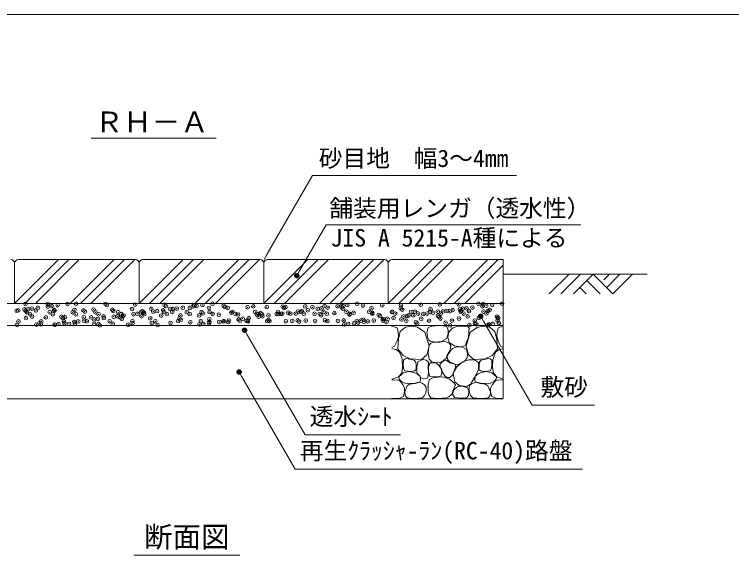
# Model space of a CAD drawing. Units: millimetres at full size, sheet at 1:10; details may follow other scales. Extents: x 3954 to 6692, y 1815 to 3681.
# Drawn here: x 4672 to 5651, y 2871 to 3627 of the extents above; entities that cross this region are included whole.
import ezdxf
from ezdxf.enums import TextEntityAlignment as Align

# ---------------------------------------------------------------- set-up
doc = ezdxf.new("R2010")
doc.units = ezdxf.units.MM
doc.header["$LTSCALE"] = 10
doc.header["$PDMODE"] = 32
doc.header["$PDSIZE"] = 5
doc.linetypes.add('DASHED', pattern=[7.5, 6, -1.5])
doc.linetypes.add('USER1', pattern=[50, 37.5, -12.5])
for name, color, linetype, lineweight in [('_0-0_', 7, 'Continuous', 13), ('ハッチ', 4, 'Continuous', 13), ('寸法', 1, 'Continuous', 13), ('本体', 7, 'Continuous', 13)]:
    doc.layers.add(name, color=color, linetype=linetype, lineweight=lineweight)
doc.styles.add('ＭＳ ゴシック', font='')
doc.styles.get('ＭＳ ゴシック').set_extended_font_data('MS Gothic')

# ---------------------------------------------------------------- blocks, each defined once
blk = doc.blocks.new('filled_dot')
at = {"color": 0, "linetype": 'Continuous', "lineweight": -2, "const_width": 1.25}
blk.add_lwpolyline([(-0.625, 0, 1), (0.625, 0, 1)], format="xyb", close=True, dxfattribs=at)
blk = doc.blocks.new('filled_arrow')
at = {"color": 0, "linetype": 'Continuous', "lineweight": -2}
blk.add_solid([(7.5, 1.25), (0, 0), (7.5, -1.25)], dxfattribs=at)

msp = doc.modelspace()

# ---------------------------------------------------------------- linework, layer by layer
at = {"layer": '_0-0_'}
msp.add_lwpolyline([(6691.76, 3626.63), (3953.63, 3626.63), (3953.63, 1814.81), (6691.76, 1814.81)], close=True, dxfattribs=at)
at = {"layer": 'ハッチ'}
for p, q in [((4672.33, 3231.76), (4732.33, 3291.76)), ((4686.47, 3231.76), (4746.47, 3291.76)), ((4748.26, 3231.76), (4808.2, 3291.7)), ((4762.4, 3231.76), (4822.4, 3291.76)), ((4842.33, 3231.76), (4902.33, 3291.76)), ((4856.47, 3231.76), (4916.47, 3291.76)), ((4918.26, 3231.76), (4978.2, 3291.7)), ((4932.4, 3231.76), (4992.4, 3291.76)), ((5012.33, 3231.76), (5072.33, 3291.76)), ((5026.47, 3231.76), (5086.47, 3291.76)), ((5088.26, 3231.76), (5148.2, 3291.7)), ((5102.4, 3231.76), (5162.4, 3291.76)), ((5182.33, 3231.76), (5242.33, 3291.76)), ((5196.47, 3231.76), (5256.47, 3291.76)), ((5258.26, 3231.76), (5318.2, 3291.7)), ((5272.4, 3231.76), (5332.4, 3291.76)), ((5402.02, 3244.8), (5428.97, 3271.76)), ((5417.57, 3244.8), (5444.52, 3271.76)), ((5434.84, 3244.8), (5461.8, 3271.76)), ((5461.8, 3271.76), (5488.75, 3244.8)), ((5476.64, 3264.08), (5484.32, 3271.76)), ((5480.12, 3253.43), (5498.44, 3271.76)), ((5488.75, 3244.8), (5515.7, 3271.76)), ((5453.16, 3263.12), (5471.47, 3244.8)), ((5443.65, 3253.61), (5452.47, 3244.8))]:
    msp.add_line(p, q, dxfattribs=at)
at = {"layer": 'ハッチ', "linetype": 'USER1'}
for p, q in [((4700.61, 3231.76), (4760.61, 3291.76)), ((4776.54, 3231.76), (4836.54, 3291.76)), ((4870.61, 3231.76), (4930.61, 3291.76)), ((4946.54, 3231.76), (5006.54, 3291.76)), ((5040.61, 3231.76), (5100.61, 3291.76)), ((5116.54, 3231.76), (5176.54, 3291.76)), ((5210.61, 3231.76), (5270.61, 3291.76)), ((5286.54, 3231.76), (5338.82, 3284.04))]:
    msp.add_line(p, q, dxfattribs=at)
at = {"layer": 'ハッチ', "linetype": 'DASHED'}
msp.add_line((4502.33, 3201.76), (5338.82, 3201.76), dxfattribs=at)
at = {"layer": 'ハッチ'}
for points in [[(5236.31, 3184.43), (5234.88, 3192.14), (5236.88, 3198.99), (5242.03, 3200.7), (5251.37, 3201.58), (5257.09, 3201.36), (5262.14, 3200.26), (5263.9, 3195.42), (5263.9, 3191.25), (5262.14, 3184.22), (5254.89, 3180.04), (5246.75, 3179.16), (5239.27, 3180.48), (5237.73, 3181.8)], [(5214.04, 3200.79), (5205.86, 3199.35), (5198.64, 3193.58), (5196.23, 3182.99), (5195.27, 3170.01), (5202.49, 3160.87), (5212.11, 3156.06), (5227.51, 3155.58), (5234.73, 3161.83), (5238.1, 3173.38), (5232.33, 3192.61), (5222.22, 3199.35)], [(5270.64, 3198.55), (5276.95, 3200.82), (5290.32, 3200.82), (5292.84, 3198.3), (5292.09, 3193), (5291.58, 3185.94), (5288.3, 3176.87), (5286.54, 3173.84), (5280.99, 3172.58), (5272.66, 3174.1), (5265.35, 3178.63), (5263.33, 3185.69), (5265.09, 3192.75), (5268.37, 3196.78)], [(5312.46, 3200.79), (5320.64, 3199.35), (5327.86, 3193.58), (5330.26, 3182.99), (5331.22, 3170.01), (5324.01, 3160.87), (5314.38, 3156.06), (5298.98, 3155.58), (5291.76, 3161.83), (5288.39, 3173.38), (5294.17, 3192.61), (5304.27, 3199.35)], [(5237.19, 3170.71), (5238.37, 3175.61), (5240.14, 3177.58), (5243.08, 3178.75), (5252.5, 3179.14), (5256.63, 3179.73), (5258.59, 3180.32), (5262.51, 3179.14), (5265.46, 3177.58), (5267.81, 3174.63), (5267.03, 3170.71), (5265.65, 3166.2), (5262.51, 3161.49), (5261.14, 3156.98), (5256.63, 3153.06), (5252.31, 3151.49), (5247.4, 3150.9), (5241.51, 3152.08), (5238.18, 3155.61), (5236.88, 3164.24), (5237.19, 3168.94)], [(5266.05, 3166), (5269.97, 3170.32), (5275.94, 3172.58), (5282.75, 3172.08), (5284.77, 3171.32), (5288.81, 3168.8), (5290.32, 3162.5), (5290.07, 3157.46), (5287.04, 3153.93), (5280.73, 3150.4), (5276.95, 3148.13), (5272.16, 3149.39), (5265.35, 3152.42), (5263.1, 3156), (5262.71, 3159.92), (5264.48, 3163.26)], [(5220.31, 3143.66), (5220.31, 3147.71), (5219.97, 3151.77), (5217.77, 3154.3), (5211.18, 3155.82), (5207.46, 3156.67), (5205.26, 3156.16), (5203.06, 3154.47), (5202.72, 3149.4), (5203.23, 3142.98), (5205.05, 3139.92), (5208.75, 3139.31), (5213.82, 3139), (5218.29, 3139.92), (5220.48, 3141.8)], [(5221.73, 3136.45), (5221.16, 3138.17), (5221.16, 3145.88), (5222.88, 3152.73), (5229.74, 3155.58), (5234.02, 3154.44), (5237.17, 3151.59), (5236.66, 3143.98), (5237, 3138.91), (5236.49, 3132.49), (5234.67, 3129.43), (5230.98, 3128.82), (5226.88, 3130.46), (5225.45, 3133.03), (5223.45, 3134.17)], [(5252.82, 3148.29), (5254.38, 3150.82), (5257.7, 3153.55), (5261.6, 3154.14), (5266.87, 3150.82), (5273.31, 3149.07), (5274.67, 3146.53), (5272.92, 3142.05), (5269.79, 3134.05), (5266.09, 3130.74), (5261.99, 3130.74), (5259.26, 3133.08), (5256.72, 3137.17), (5254.38, 3143.22), (5253.01, 3145.75)], [(5287.5, 3153.46), (5292.55, 3154.86), (5296.49, 3155.14), (5300.14, 3154.86), (5305.48, 3151.21), (5305.48, 3141.1), (5300.14, 3130.71), (5295.08, 3122.29), (5289.46, 3118.64), (5279.07, 3120.04), (5272.89, 3124.82), (5270.92, 3136.61), (5275.7, 3145.32), (5281.88, 3150.37)], [(5306.19, 3143.66), (5306.19, 3147.71), (5306.53, 3151.77), (5308.72, 3154.3), (5315.32, 3155.82), (5319.04, 3156.67), (5321.24, 3156.16), (5323.43, 3154.47), (5323.77, 3149.4), (5323.26, 3142.98), (5321.44, 3139.92), (5317.75, 3139.31), (5312.67, 3139), (5308.21, 3139.92), (5306.02, 3141.8)], [(5237.02, 3144.19), (5237.8, 3148.29), (5239.94, 3150.82), (5242.28, 3150.82), (5247.94, 3150.43), (5251.84, 3146.53), (5254.97, 3142.05), (5255.36, 3135.81), (5253.99, 3133.08), (5251.45, 3131.91), (5244.82, 3131.52), (5238.97, 3132.1), (5237.02, 3138.34)], [(5225.21, 3124.85), (5226.29, 3126.85), (5225.67, 3132.39), (5221.52, 3135.92), (5218.29, 3137), (5211.05, 3138.84), (5206.13, 3138.23), (5202.75, 3137), (5200.13, 3134.69), (5196.59, 3131.62), (5196.9, 3128.39), (5200.13, 3125.16), (5204.9, 3123.16), (5208.13, 3122.39), (5218.44, 3123.16), (5223.82, 3124.24)], [(5301.29, 3124.85), (5300.21, 3126.85), (5300.82, 3132.39), (5304.98, 3135.92), (5308.21, 3137), (5315.44, 3138.84), (5320.36, 3138.23), (5323.75, 3137), (5326.36, 3134.69), (5329.9, 3131.62), (5329.59, 3128.39), (5326.36, 3125.16), (5321.59, 3123.16), (5318.36, 3122.39), (5308.06, 3123.16), (5302.67, 3124.24)], [(5233.95, 3117.58), (5231.81, 3120.67), (5228.96, 3122.81), (5225.15, 3124.24), (5218.73, 3122.81), (5211.82, 3121.62), (5208.26, 3119.24), (5204.69, 3111.4), (5205.16, 3106.17), (5208.02, 3103.07), (5215.16, 3102.12), (5223.64, 3102.35), (5228.72, 3103.07), (5231.81, 3106.4), (5233.33, 3109.99), (5233.95, 3114.01)], [(5236.89, 3110.78), (5236.89, 3122.1), (5238.4, 3128.13), (5243.08, 3130.55), (5250.03, 3131.3), (5256.82, 3131.61), (5264.83, 3129.19), (5268.45, 3126.78), (5271.93, 3123.3), (5274.04, 3120.89), (5271.93, 3115.76), (5269.21, 3108.21), (5264.68, 3104.28), (5261.35, 3102.93), (5256.07, 3102.62), (5249.27, 3102.17), (5240.51, 3103.23), (5237.94, 3106.4)], [(5292.54, 3117.58), (5294.68, 3120.67), (5297.54, 3122.81), (5301.35, 3124.24), (5307.77, 3122.81), (5314.67, 3121.62), (5318.24, 3119.24), (5321.81, 3111.4), (5321.33, 3106.17), (5318.48, 3103.07), (5311.34, 3102.12), (5302.86, 3102.35), (5297.78, 3103.07), (5294.68, 3106.4), (5293.16, 3109.99), (5292.54, 3114.01)], [(5278.03, 3118.77), (5283.5, 3118.77), (5290.16, 3116.87), (5292.3, 3112.11), (5291.83, 3106.17), (5288.74, 3102.6), (5281.12, 3102.6), (5272.79, 3103.31), (5269.94, 3108.07), (5271.84, 3114.01), (5275.17, 3117.34)]]:
    msp.add_lwpolyline(points, close=True, dxfattribs=at)
for points in [[(5194.88, 3181.54), (5196.29, 3187.72), (5195.72, 3192.77), (5194.32, 3198.39), (5190.11, 3200.07), (5187.25, 3200.43)], [(5331.61, 3181.54), (5330.21, 3187.72), (5330.77, 3192.77), (5332.18, 3198.39), (5336.39, 3200.07), (5339.24, 3200.43)], [(5187.25, 3171.62), (5190.95, 3173.4), (5194.88, 3181.54)], [(5339.24, 3171.62), (5335.55, 3173.4), (5331.61, 3181.54)], [(5200.78, 3157.67), (5197.69, 3165.53), (5192.92, 3169.18), (5188.14, 3169.75), (5187.25, 3169.52)], [(5325.71, 3157.67), (5328.8, 3165.53), (5333.58, 3169.18), (5338.36, 3169.75), (5339.24, 3169.52)], [(5187.25, 3128.73), (5196.29, 3131.84), (5200.78, 3136.89), (5201.88, 3144.33), (5201.34, 3154.86), (5200.78, 3157.67)], [(5339.24, 3128.73), (5330.21, 3131.84), (5325.71, 3136.89), (5324.62, 3144.33), (5325.15, 3154.86), (5325.71, 3157.67)], [(5187.25, 3102.37), (5190.69, 3102.31), (5197.64, 3102.47), (5203.09, 3104.95), (5204.58, 3111.07), (5204.58, 3116.19), (5202.1, 3121.32), (5198.46, 3125.78), (5195.32, 3127.27), (5189.36, 3127.76), (5187.25, 3127.4)], [(5339.24, 3102.37), (5335.81, 3102.31), (5328.86, 3102.47), (5323.4, 3104.95), (5321.91, 3111.07), (5321.91, 3116.19), (5324.39, 3121.32), (5328.03, 3125.78), (5331.18, 3127.27), (5337.13, 3127.76), (5339.24, 3127.4)]]:
    msp.add_lwpolyline(points, dxfattribs=at)
for p in [(4687.23, 3231.21), (4717.52, 3230.79), (4722.93, 3228.39), (4731.06, 3229.46), (4744.64, 3231.25), (4756.28, 3231.59), (4796.29, 3231.25), (4798.14, 3229.56), (4836.9, 3230.37), (4876.91, 3230.02), (4878.75, 3228.33), (4917.52, 3229.14), (4920.57, 3228.52), (4928.7, 3229.59), (4942.29, 3231.38), (4957.53, 3228.79), (4998.13, 3227.91), (5069, 3227.88), (5095.17, 3228.22), (5113.01, 3227.96), (5118.22, 3228.65), (5120.75, 3228.09), (5126.35, 3229.72), (5139.93, 3231.51), (5147.76, 3229.07), (5173.94, 3229.4), (5199.52, 3229.28), (5226.53, 3230.25), (5252.7, 3230.59), (5278.28, 3230.46), (5305.29, 3231.44), (5310.66, 3228.09), (5311.91, 3230.97), (5315.86, 3228.78), (5323.99, 3229.85), (5337.58, 3231.63), (4675.17, 3221.96), (4677.22, 3222.37), (4685.61, 3223.7), (4687.46, 3222.01), (4689.21, 3219.76), (4690.81, 3224.16), (4696.01, 3224.85), (4701.34, 3222.3), (4704.14, 3225.92), (4717.73, 3227.7), (4720.36, 3219.82), (4726.22, 3222.82), (4726.92, 3222.17), (4751.5, 3219.87), (4753.93, 3223.15), (4766.23, 3222.47), (4768.07, 3220.78), (4780.11, 3223.48), (4782.64, 3219.93), (4805.69, 3223.36), (4806.84, 3221.59), (4813.78, 3219.99), (4832.7, 3224.33), (4844.92, 3220.04), (4846.85, 3221.24), (4847.95, 3218.96), (4848.69, 3219.56), (4858.87, 3224.66), (4861.53, 3220.75), (4866.74, 3221.43), (4874.87, 3222.5), (4876.06, 3220.1), (4884.46, 3224.54), (4887.45, 3220.36), (4888.45, 3224.29), (4893.66, 3224.97), (4901.79, 3226.04), (4907.2, 3220.16), (4911.46, 3225.51), (4915.37, 3227.83), (4927.47, 3220.02), (4929.31, 3218.33), (4937.64, 3225.85), (4938.35, 3220.21), (4959.37, 3227.1), (4963.22, 3225.73), (4968.07, 3219.13), (4969.49, 3220.27), (4990.23, 3226.7), (5000.63, 3220.33), (5008.09, 3218.79), (5016.41, 3227.03), (5031.77, 3220.38), (5038.15, 3227.57), (5039.99, 3225.88), (5041.99, 3226.91), (5045.6, 3219.09), (5059.18, 3220.87), (5062.91, 3220.44), (5064.38, 3221.56), (5072.51, 3222.63), (5078.75, 3226.68), (5086.1, 3224.42), (5091.3, 3225.1), (5094.05, 3220.5), (5099.43, 3226.17), (5108.69, 3218.84), (5118.77, 3226.34), (5120.61, 3224.65), (5125.19, 3220.55), (5134.87, 3219.17), (5156.34, 3220.61), (5159.37, 3225.45), (5160.45, 3219.05), (5187.46, 3220.03), (5187.48, 3220.67), (5199.39, 3225.11), (5201.23, 3223.42), (5213.64, 3220.36), (5218.62, 3220.72), (5235.11, 3218.14), (5239.22, 3220.24), (5239.99, 3224.23), (5243.24, 3219.21), (5249.76, 3220.78), (5253.98, 3218.09), (5256.82, 3221), (5262.03, 3221.69), (5266.23, 3221.21), (5270.16, 3222.76), (5280.01, 3223.88), (5280.9, 3220.84), (5281.85, 3222.19), (5283.74, 3224.55), (5285.12, 3218.15), (5288.94, 3225.23), (5292.4, 3221.54), (5297.07, 3226.3), (5312.04, 3220.89), (5316.26, 3218.21), (5317.98, 3221.42), (5320.61, 3223), (4687.86, 3211.95), (4693.43, 3217.07), (4696.16, 3214.04), (4714.86, 3212.92), (4724.57, 3217.13), (4736.17, 3213.7), (4738.01, 3212.01), (4741.04, 3213.25), (4755.71, 3217.19), (4766.62, 3213.13), (4767.2, 3208.33), (4776.77, 3212.81), (4780.78, 3210.11), (4785.99, 3210.8), (4786.86, 3217.24), (4793.63, 3214.1), (4794.12, 3211.87), (4807.7, 3213.66), (4812.9, 3214.34), (4816.79, 3212.47), (4818, 3217.3), (4818.63, 3210.78), (4819.81, 3214.44), (4821.03, 3215.41), (4834.62, 3217.2), (4839.82, 3217.89), (4845.39, 3214.32), (4849.14, 3217.36), (4857.39, 3211.58), (4872.4, 3215.29), (4880.28, 3217.41), (4897.41, 3211.24), (4898.57, 3215.62), (4899.25, 3209.55), (4911.42, 3217.47), (4924.15, 3215.5), (4938.01, 3210.36), (4942.56, 3217.53), (4951.16, 3216.47), (4964.84, 3208.45), (4973.7, 3217.58), (4977.34, 3216.81), (4978.03, 3210.01), (4978.42, 3210.24), (4979.87, 3208.32), (4983.63, 3210.93), (4991.76, 3212), (5002.92, 3216.68), (5004.85, 3217.64), (5005.34, 3213.79), (5009.93, 3217.1), (5010.55, 3214.47), (5018.63, 3209.13), (5018.68, 3215.54), (5029.93, 3217.66), (5032.26, 3217.33), (5035.99, 3217.7), (5037.47, 3218.02), (5048.69, 3217.9), (5056.1, 3217.99), (5058.65, 3208.78), (5067.13, 3217.75), (5069.63, 3208.61), (5081.68, 3217.87), (5088.71, 3217.56), (5090.55, 3215.87), (5095.8, 3208.95), (5098.27, 3217.81), (5121.38, 3208.83), (5129.31, 3216.68), (5129.41, 3217.87), (5148.39, 3209.8), (5160.55, 3217.92), (5162.49, 3208.58), (5169.33, 3216.33), (5171.17, 3214.64), (5174.57, 3210.13), (5176.07, 3210.37), (5181.27, 3211.06), (5189.4, 3212.13), (5191.69, 3217.98), (5200.15, 3210.01), (5202.99, 3213.92), (5206.87, 3208.31), (5208.19, 3214.6), (5209.93, 3215.45), (5216.32, 3215.67), (5222.83, 3218.04), (5227.16, 3210.98), (5229.9, 3217.46), (5238.02, 3208.36), (5249.94, 3215.11), (5251.79, 3213.42), (5253.33, 3211.32), (5269.16, 3208.42), (5278.91, 3211.19), (5290.55, 3214.22), (5300.3, 3208.48), (5305.92, 3212.17), (5330.56, 3213.88), (5331.44, 3208.53), (5332.1, 3212.5), (5332.41, 3212.19), (4675.8, 3202.69), (4677.47, 3207.35), (4701.97, 3203.03), (4706.11, 3204.92), (4707.95, 3203.23), (4708.61, 3207.4), (4726.95, 3203.03), (4727.55, 3202.9), (4732.15, 3203.71), (4739.75, 3207.46), (4740.28, 3204.78), (4746.71, 3204.03), (4753.86, 3206.57), (4754.56, 3203.88), (4759.07, 3207.26), (4770.89, 3207.52), (4780.74, 3204.21), (4786.73, 3203.69), (4788.57, 3202), (4802.04, 3207.57), (4806.32, 3204.09), (4827.33, 3202.81), (4833.18, 3207.63), (4833.33, 3205.06), (4859.5, 3205.4), (4864.32, 3207.69), (4867.35, 3202.46), (4885.09, 3205.27), (4895.46, 3207.74), (4912.09, 3206.25), (4924.59, 3203.16), (4926.6, 3207.8), (4929.79, 3203.84), (4937.92, 3204.91), (4938.27, 3206.58), (4951.51, 3206.7), (4956.71, 3207.38), (4957.74, 3207.86), (4963.85, 3206.46), (4988.88, 3207.91), (4990.86, 3207.43), (5017.04, 3207.76), (5020.03, 3207.97), (5042.62, 3207.64), (5051.17, 3208.03), (5060.49, 3207.1), (5082.31, 3208.08), (5099.25, 3207.9), (5113.45, 3208.14), (5122.23, 3203.28), (5127.44, 3203.97), (5135.57, 3205.04), (5139.26, 3207.56), (5141.11, 3205.87), (5144.59, 3208.2), (5149.15, 3206.83), (5154.36, 3207.51), (5175.73, 3208.25), (5179.87, 3206.67), (5219.88, 3206.33), (5221.73, 3204.64), (5260.49, 3205.44), (5266.86, 3201.94), (5293.03, 3202.28), (5300.5, 3205.1), (5302.35, 3203.41), (5318.61, 3202.15), (5319.88, 3203.41), (5325.08, 3204.1), (5333.21, 3205.17)]:
    msp.add_point(p, dxfattribs=at)
at = {"layer": '寸法', "color": 3}
for p, q in [((4776.89, 3457.4), (4947.33, 3457.4)), ((4835.02, 2888.2), (4979.47, 2888.2))]:
    msp.add_line(p, q, dxfattribs=at)
at = {"layer": '寸法'}
for p, q in [((5078.98, 3406.73), (5357.2, 3406.73)), ((5097.56, 3339.35), (5444.93, 3339.35)), ((5378.57, 3092.82), (5463.8, 3092.82)), ((5068.74, 3052.29), (5199.1, 3052.29)), ((5055.32, 3005.6), (5447.44, 3005.6))]:
    msp.add_line(p, q, dxfattribs=at)
for points in [[(5012.78, 3292.08), (5020.28, 3305.07), (5078.98, 3406.73)], [(5057.45, 3269.88), (5061.2, 3276.37), (5097.56, 3339.35)], [(5308.46, 3214.25), (5312.21, 3207.75), (5378.57, 3092.82)], [(4986.06, 3195.31), (4989.82, 3188.82), (5068.74, 3052.29)], [(4978.75, 3138.23), (4982.5, 3131.74), (5055.32, 3005.6)]]:
    msp.add_lwpolyline(points, dxfattribs=at)
at = {"layer": '本体'}
for p, q in [((4837.33, 3291.76), (4677.33, 3291.76)), ((5007.33, 3291.76), (4847.33, 3291.76)), ((5177.33, 3291.76), (5017.33, 3291.76)), ((5338.82, 3291.76), (5187.33, 3291.76)), ((5339.24, 3102.37), (5338.82, 3291.76)), ((5338.82, 3291.76), (5338.82, 3271.76)), ((4672.33, 3231.76), (4672.33, 3286.76)), ((4672.33, 3286.76), (4672.33, 3231.76)), ((4842.33, 3231.76), (4842.33, 3286.76)), ((4842.33, 3286.76), (4842.33, 3231.76)), ((5012.33, 3231.76), (5012.33, 3286.76)), ((5012.33, 3286.76), (5012.33, 3231.76)), ((5182.33, 3286.76), (5182.33, 3231.76)), ((5182.33, 3231.76), (5182.33, 3286.76)), ((5338.82, 3271.76), (5535.4, 3271.76)), ((4502.33, 3231.76), (5338.82, 3231.76)), ((4502.33, 3201.76), (5338.82, 3201.76)), ((4502.33, 3101.76), (5338.82, 3101.76))]:
    msp.add_line(p, q, dxfattribs=at)
for centre, start, end in [((4667.33, 3286.76), 359.99804, 90.00082), ((4677.33, 3286.76), 89.99999, 180.00001), ((4837.33, 3286.76), 359.99804, 90.00081), ((4847.33, 3286.76), 89.99999, 180.00001), ((5007.33, 3286.76), 359.99804, 90.00081), ((5017.33, 3286.76), 89.99999, 180.00001), ((5177.33, 3286.76), 359.99804, 90.00081), ((5187.33, 3286.76), 89.99999, 180.00001)]:
    msp.add_arc(centre, 5, start, end, dxfattribs=at)

# ---------------------------------------------------------------- block references
at = {"layer": '寸法'}
for name, p, xscale, yscale, rotation in [('filled_arrow', (5012.78, 3292.08), 2, 2, 60), ('filled_dot', (5057.45, 3269.88), 3, 3, 60), ('filled_dot', (5308.46, 3214.25), 3, 3, 300), ('filled_dot', (4986.06, 3195.31), 3, 3, 300), ('filled_dot', (4978.75, 3138.23), 3, 3, 300)]:
    msp.add_blockref(name, p, dxfattribs=dict(at, xscale=xscale, yscale=yscale, rotation=rotation))

# ---------------------------------------------------------------- texts
at = {"layer": '寸法', "color": 3, "style": 'ＭＳ ゴシック'}
for s, height, p in [('ＲＨ－Ａ', 28.48, (4781.85, 3456.89)), ('砂目地\u3000幅3～4mm', 23.74, (5087.39, 3411.07)), ('舗装用レンガ（透水性）', 23.74, (5101.86, 3342.94)), ('JIS A 5215-A種による', 23.74, (5103.56, 3302.48)), ('敷砂', 23.74, (5389.95, 3098.66)), ('透水ｼｰﾄ', 23.74, (5075.03, 3058.62)), ('再生ｸﾗｯｼｬ-ﾗﾝ(RC-40)路盤', 23.74, (5061.61, 3011.93)), ('断面図', 28.48, (4849.06, 2890.34))]:
    msp.add_text(s, height=height, dxfattribs=at).set_placement(p, align=Align.BOTTOM_LEFT)

doc.saveas('drawing.dxf')
